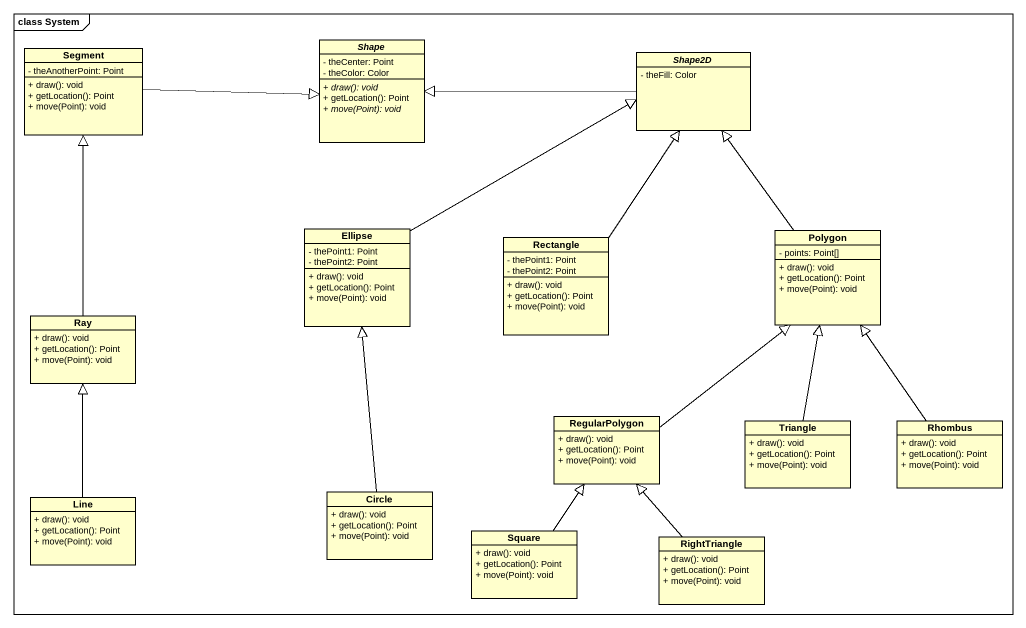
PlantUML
@startuml
mainframe class System
hide circle
hide empty members
skinparam classAttributeIconSize 0
class Segment {
  - theAnotherPoint: Point
  + draw(): void
  + getLocation(): Point
  + move(Point): void
}
abstract class Shape {
  - theCenter: Point
  - theColor: Color
  {abstract} + draw(): void
  + getLocation(): Point
  {abstract} + move(Point): void
}
abstract class Shape2D {
  - theFill: Color
}
class Ellipse {
  - thePoint1: Point
  - thePoint2: Point
  + draw(): void
  + getLocation(): Point
  + move(Point): void
}
class "Rectangle" as Rectangle_ {
  - thePoint1: Point
  - thePoint2: Point
  + draw(): void
  + getLocation(): Point
  + move(Point): void
}
class Polygon {
  - points: Point[]
  + draw(): void
  + getLocation(): Point
  + move(Point): void
}
class Ray {
  + draw(): void
  + getLocation(): Point
  + move(Point): void
}
class RegularPolygon {
  + draw(): void
  + getLocation(): Point
  + move(Point): void
}
class Triangle {
  + draw(): void
  + getLocation(): Point
  + move(Point): void
}
class Rhombus {
  + draw(): void
  + getLocation(): Point
  + move(Point): void
}
class "Circle" as Circle_ {
  + draw(): void
  + getLocation(): Point
  + move(Point): void
}
class Line {
  + draw(): void
  + getLocation(): Point
  + move(Point): void
}
class Square {
  + draw(): void
  + getLocation(): Point
  + move(Point): void
}
class RightTriangle {
  + draw(): void
  + getLocation(): Point
  + move(Point): void
}
Segment -right-|> Shape
Shape2D -left-|> Shape
Ellipse -right-|> Shape2D
Rectangle_ -up-|> Shape2D
Polygon -up-|> Shape2D
Ray -up-|> Segment
RegularPolygon -up-|> Polygon
Triangle -up-|> Polygon
Rhombus -up-|> Polygon
Circle_ -up-|> Ellipse
Line -up-|> Ray
Square -up-|> RegularPolygon
RightTriangle -up-|> RegularPolygon
@enduml
